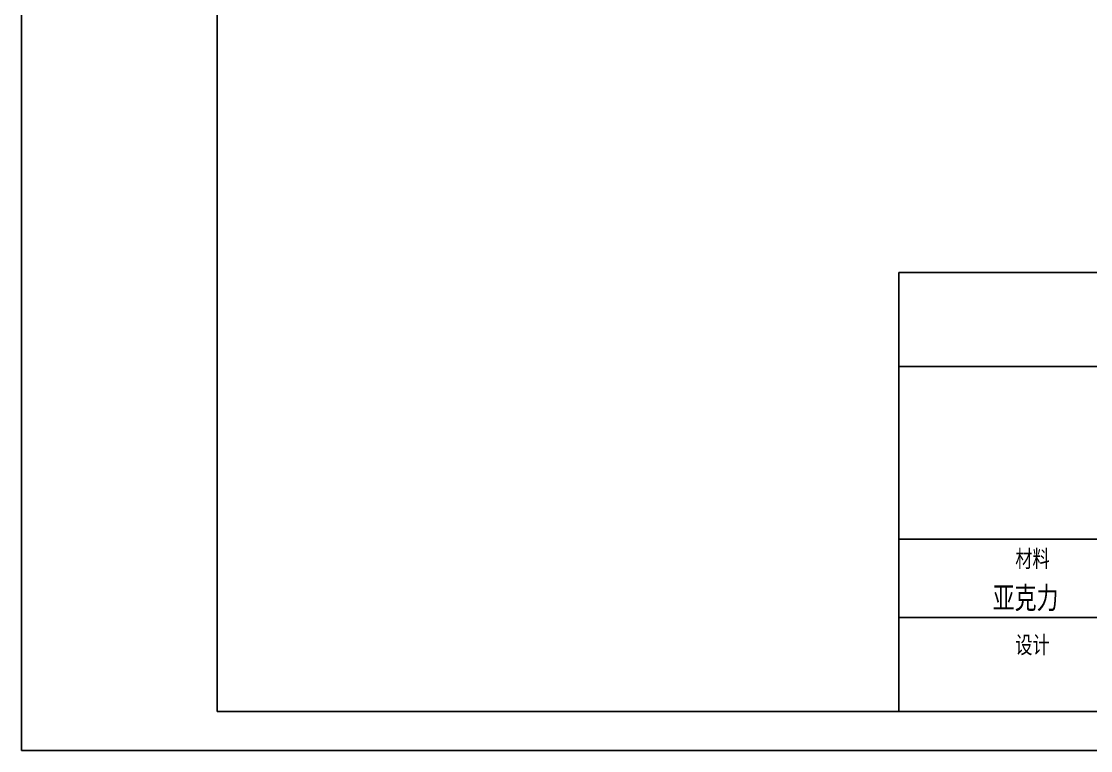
# Model space of a CAD drawing. Header units: millimetres. Extents: x 1 to 296, y 0 to 210.
# Drawn here: x 0.9 to 136.1, y 1 to 93.2 of the extents above; entities that cross this region are included whole.
import ezdxf

# ---------------------------------------------------------------- set-up
doc = ezdxf.new("R2010")
doc.units = ezdxf.units.MM
doc.styles.get("Standard").update_dxf_attribs({"font": 'hyswlongfangsong.ttf'})

# ---------------------------------------------------------------- blocks, each defined once
blk = doc.blocks.new('HH_FRAME_A4')
at = {"layer": 'HH_TITLE'}
for p, q in [((112, 50), (292, 50)), ((112, 28), (292, 28)), ((112, 18), (292, 18))]:
    blk.add_line(p, q, dxfattribs=at)
for points in [[(0, 1), (297, 1), (297, 211), (0, 211)], [(25, 6), (292, 6), (292, 206), (25, 206)], [(112, 6), (292, 6), (292, 62), (112, 62)]]:
    blk.add_lwpolyline(points, close=True, dxfattribs=at)
for s, p in [('材料', (126.84, 24.4)), ('设计', (126.84, 13.4))]:
    blk.add_text(s, height=2.2, dxfattribs=at).set_placement(p)
for tag, p, height in [('SCALE', (267.53, 43), 3), ('TITLE', (155.21, 32.5), 5), ('DWG_NO', (230.45, 33.25), 3.5), ('STAGE', (267.53, 32), 3), ('MATERIAL', (123.96, 19.1), 2.8), ('WEIGHT', (159.96, 19.1), 2.8), ('VERSION', (195.96, 19.1), 2.8), ('DATE', (231.96, 19.1), 2.8), ('SHEET', (267.96, 19.1), 2.8), ('DESIGN', (123.96, 8.1), 2.8), ('CHECKED', (159.96, 8.1), 2.8), ('APPROVED', (231.96, 8.1), 2.8), ('COUNTERSIGN', (267.96, 8.1), 2.8), ('REVIEWED', (195.96, 8.1), 2.8)]:
    blk.add_attdef(tag, p, '', height=height, dxfattribs=at)

msp = doc.modelspace()

# ---------------------------------------------------------------- block references
ref = msp.add_blockref('HH_FRAME_A4', (0.906, 0), dxfattribs=dict(xscale=0.9905660377358491, yscale=0.9905660377358491))
ref.add_attrib('MATERIAL', '亚克力', (123.696, 18.92), dxfattribs={"layer": 'HH_TITLE', "height": 2.7736})

doc.saveas('drawing.dxf')
